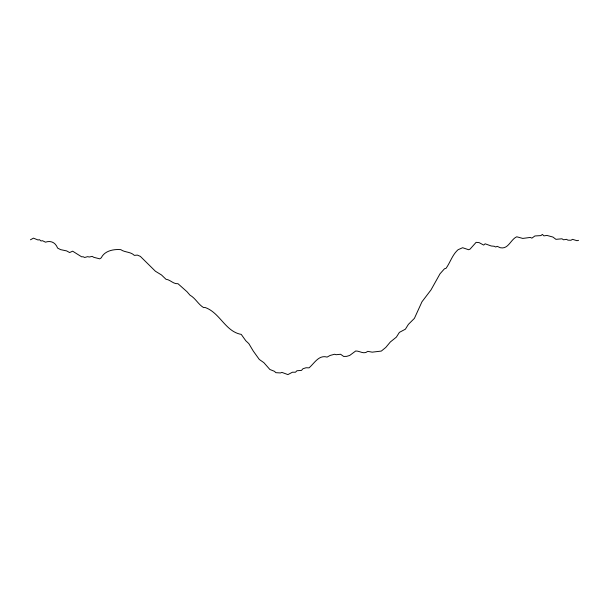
<?xml version="1.0" encoding="UTF-8"?>
<svg xmlns="http://www.w3.org/2000/svg" width="609" height="609" viewBox="0 0 609 609"><rect width="100%" height="100%" fill="white"/><g stroke="black" fill="none" stroke-linecap="round" stroke-linejoin="round"><path stroke-width="0.91" d="M30.45 239.794L33.457 238.149L38.017 239.976L39.471 239.702L41.024 240.974L42.478 240.707L45.485 242.161C50.95 240.334 55.457 242.504 57.611 248.084L60.618 249.637L66.632 250.908L69.639 252.552L72.646 251.182L81.667 256.838L83.129 256.747L84.674 257.47L87.681 256.655L89.234 257.021L92.241 256.381L93.702 257.287L99.716 258.84L101.261 257.835C104.603 250.702 113.716 249.043 120.765 249.637C124.845 252.568 130.547 251.578 134.345 255.377L137.352 255.102L140.359 256.381L155.402 271.233L161.507 274.971L165.968 279.257C170.406 279.737 173.283 284.213 178.003 283.718L187.024 291.741L190.031 295.205C195.451 298.159 198.184 304.355 203.612 307.598L205.157 307.507C220.138 312.798 225.216 331.524 241.248 334.394L245.808 340.774L248.815 343.598L253.283 351.073L259.297 359.455L263.849 362.644L269.871 369.48L274.423 371.307L275.885 372.67L280.437 372.944L281.898 372.396L287.912 374.588L292.472 372.213L295.479 372.213L296.933 370.759L301.493 370.394L302.947 368.749L306.053 367.752L309.06 367.844C314.396 363.284 318.781 354.644 327.102 357.087L330.108 355.443L334.577 354.263L336.122 354.72L340.591 354.263L343.689 356.448L346.696 356.356L349.703 355.443L355.717 350.982C359.85 350.822 363.908 354.811 367.752 351.347L372.213 352.162L381.325 351.073L385.794 347.427L390.354 341.961L396.368 337.127L399.375 332.385L405.388 329.195L408.395 324.369L414.409 318.355L421.976 301.767L430.997 289.914L440.018 273.784L444.486 268.775L446.039 268.318C450.371 262.258 452.335 254.752 458.067 249.728L462.627 247.718L468.641 249.728L470.095 249.089L476.109 242.344L479.116 242.618L483.675 245.077L485.137 243.806L491.242 245.99L494.249 246.264L495.703 246.995L497.256 246.356L500.263 247.718C508.485 249.538 510.548 239.459 516.759 236.787L522.773 238.423L530.34 237.426L531.885 238.149L534.892 235.965L540.914 235.599L542.368 234.412L543.921 235.873L546.928 235.417L552.942 237.061L555.948 239.337L561.962 238.789L563.515 239.794L566.522 239.337L567.976 240.159L570.983 240.251L572.536 239.337L576.997 240.707L578.55 240.342"/></g></svg>
